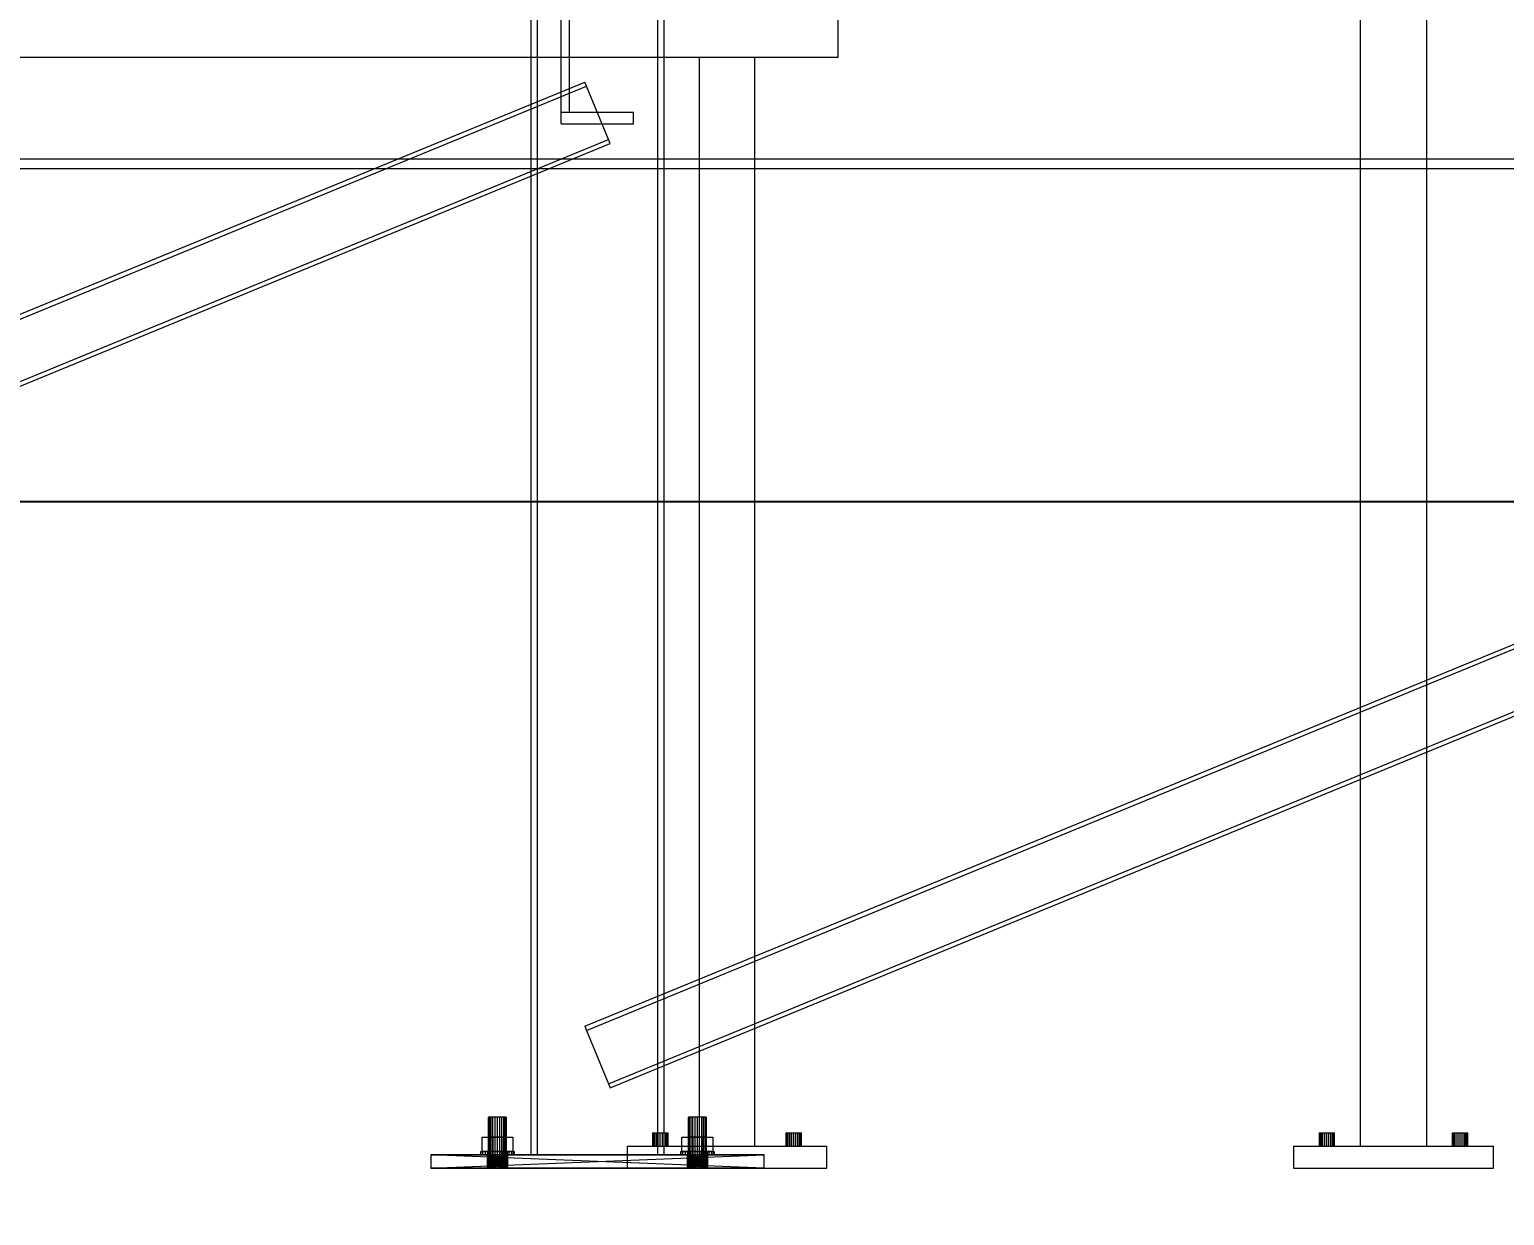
# Model space of a CAD drawing. Header units: millimetres. Extents: x -191664 to 191490, y -197311 to 10263.
# Drawn here: x 5097 to 6425, y -84243 to -83175 of the extents above; entities that cross this region are included whole.
import ezdxf

# ---------------------------------------------------------------- set-up
doc = ezdxf.new("R2010")
doc.units = ezdxf.units.MM
for name, color, linetype, lineweight in [('COTAS_O', 1, 'Continuous', 0), ('DET_mezcladora_lateral', 7, 'Continuous', 0), ('R15_COTAS_TRANSPORTE_P', 1, 'Continuous', 0)]:
    doc.layers.add(name, color=color, linetype=linetype, lineweight=lineweight)
doc.dimstyles.new('PLANTA_20', dxfattribs={"dimtxt": 50, "dimasz": 30, "dimexe": 30, "dimexo": 16, "dimgap": 20, "dimtad": 1, "dimtih": 1, "dimtoh": 1, "dimdec": 1, "dimzin": 0, "dimdsep": 46, "dimcen": 0.09, "dimadec": 0, "dimazin": 0, "dimtfac": 1, "dimtdec": 4, "dimtofl": 0, "dimtmove": 0, "dimatfit": 3, "dimfxl": 1, "dimtolj": 1, "dimtzin": 0, "dimarcsym": 0})

# ---------------------------------------------------------------- blocks, each defined once
blk = doc.blocks.new('*D59')
at = {"layer": 'COTAS_O', "color": 0, "lineweight": -2, "transparency": 16777216}
for p, q in [((1475, -83116), (1475, -83630)), ((7675, -83116), (7675, -83630)), ((1505, -83600), (7645, -83600))]:
    blk.add_line(p, q, dxfattribs=at)
at = {"layer": 'COTAS_O', "color": 0, "transparency": 16777216}
for points in [[(1505, -83595), (1505, -83605), (1475, -83600)], [(7645, -83595), (7645, -83605), (7675, -83600)]]:
    blk.add_solid(points, dxfattribs=at)
at = {"layer": 'Defpoints', "color": 0, "transparency": 16777216}
for p in [(1475, -83100), (7675, -83100), (7675, -83600)]:
    blk.add_point(p, dxfattribs=at)
blk = doc.blocks.new('*D133')
at = {"layer": 'Defpoints', "color": 0, "transparency": 16777216}
for p in [(439.7, -194148), (217.9, -194406.1), (-500, -194490), (-500, -194490), (500, -194490)]:
    blk.add_point(p, dxfattribs=at)
at = {"layer": 'R15_COTAS_TRANSPORTE_P', "color": 0, "lineweight": -2, "transparency": 16777216}
blk.add_arc((-500, -194490), 722.8, 2.3783, 17.6217, dxfattribs=at)
at = {"layer": 'R15_COTAS_TRANSPORTE_P', "color": 0, "transparency": 16777216}
for points in [[(184.1, -194272.8), (193.6, -194269.6), (179.2, -194242.8)], [(227.1, -194459.9), (217.2, -194460.1), (222.8, -194490)]]:
    blk.add_solid(points, dxfattribs=at)

msp = doc.modelspace()

# ---------------------------------------------------------------- linework, layer by layer
at = {"layer": 'DET_mezcladora_lateral', "color": 139, "true_color": 0x344b58}
for p, q in [((6295, -81590), (6295, -84180)), ((6355, -84180), (6355, -81590)), ((5825, -83200), (5825, -83150)), ((3525, -83200), (5825, -83200)), ((5700, -83200), (5750, -83200)), ((5700, -83200), (5700, -84180)), ((5750, -84180), (5750, -83200)), ((5635, -84180), (5815, -84180)), ((5635, -84180), (5635, -84200)), ((5700, -84180), (5750, -84180)), ((5815, -84200), (5815, -84180)), ((6235, -84180), (6415, -84180)), ((6235, -84180), (6235, -84200)), ((6295, -84180), (6355, -84180)), ((6415, -84200), (6415, -84180)), ((5635, -84200), (5815, -84200)), ((6235, -84200), (6415, -84200))]:
    msp.add_line(p, q, dxfattribs=at)
at = {"layer": 'DET_mezcladora_lateral', "color": 8, "true_color": 0x667b86}
for p, q in [((5548.33, -83100), (5548.33, -84188)), ((5554.33, -84188), (5554.33, -83100)), ((5662.33, -83100), (5662.33, -84188)), ((5668.33, -84188), (5668.33, -83100)), ((5575.83, -83249.5), (5575.83, -83110.5)), ((5583.33, -83249.5), (5583.33, -83110.5)), ((3530.26, -84072.26), (5596.92, -83222.26)), ((3531.78, -84075.95), (5598.44, -83225.95)), ((5598.44, -83225.95), (5596.92, -83222.26)), ((5596.92, -84072.26), (7663.59, -83222.26)), ((5618.22, -83274.05), (5598.44, -83225.95)), ((5598.44, -84075.95), (7665.11, -83225.95)), ((5575.83, -83249.5), (5640.83, -83249.5)), ((5575.83, -83260), (5575.83, -83249.5)), ((5575.83, -83249.5), (5583.33, -83249.5)), ((5640.83, -83260), (5640.83, -83249.5)), ((5575.83, -83260), (5640.83, -83260)), ((3551.56, -84124.05), (5618.22, -83274.05)), ((3553.08, -84127.74), (5619.74, -83277.74)), ((5619.74, -83277.74), (5618.22, -83274.05)), ((5618.22, -84124.05), (7684.89, -83274.05)), ((5619.74, -84127.74), (7686.41, -83277.74)), ((1400, -83291.5), (7720, -83291.5)), ((1475, -83291.5), (7675, -83291.5)), ((1400, -83300), (7720, -83300)), ((1475, -83300), (7675, -83300)), ((5596.92, -84072.26), (5598.44, -84075.95)), ((5598.44, -84075.95), (5618.22, -84124.05)), ((5618.22, -84124.05), (5619.74, -84127.74)), ((5548.33, -84188), (5668.33, -84188)), ((5548.33, -84188), (5554.33, -84188)), ((5662.33, -84188), (5668.33, -84188))]:
    msp.add_line(p, q, dxfattribs=at)
at = {"layer": 'DET_mezcladora_lateral', "color": 9, "true_color": 0xaeb9be}
for p, q in [((5510.61, -84154), (5510.33, -84154)), ((5510.33, -84200), (5510.33, -84154)), ((5511.41, -84154), (5510.61, -84154)), ((5510.61, -84200), (5510.61, -84154)), ((5512.68, -84154), (5511.41, -84154)), ((5511.41, -84200), (5511.41, -84154)), ((5514.33, -84154), (5512.68, -84154)), ((5512.68, -84200), (5512.68, -84154)), ((5516.26, -84154), (5514.33, -84154)), ((5514.33, -84200), (5514.33, -84154)), ((5518.33, -84154), (5516.26, -84154)), ((5516.26, -84200), (5516.26, -84154)), ((5520.4, -84154), (5518.33, -84154)), ((5518.33, -84200), (5518.33, -84154)), ((5522.33, -84154), (5520.4, -84154)), ((5520.4, -84200), (5520.4, -84154)), ((5523.99, -84154), (5522.33, -84154)), ((5522.33, -84200), (5522.33, -84154)), ((5525.26, -84154), (5523.99, -84154)), ((5523.99, -84200), (5523.99, -84154)), ((5526.06, -84154), (5525.26, -84154)), ((5525.26, -84200), (5525.26, -84154)), ((5526.33, -84154), (5526.06, -84154)), ((5526.06, -84200), (5526.06, -84154)), ((5526.33, -84154), (5526.33, -84200)), ((5690.61, -84154), (5690.33, -84154)), ((5690.33, -84200), (5690.33, -84154)), ((5691.41, -84154), (5690.61, -84154)), ((5690.61, -84200), (5690.61, -84154)), ((5692.68, -84154), (5691.41, -84154)), ((5691.41, -84200), (5691.41, -84154)), ((5694.33, -84154), (5692.68, -84154)), ((5692.68, -84200), (5692.68, -84154)), ((5696.26, -84154), (5694.33, -84154)), ((5694.33, -84200), (5694.33, -84154)), ((5698.33, -84154), (5696.26, -84154)), ((5696.26, -84200), (5696.26, -84154)), ((5700.4, -84154), (5698.33, -84154)), ((5698.33, -84200), (5698.33, -84154)), ((5702.33, -84154), (5700.4, -84154)), ((5700.4, -84200), (5700.4, -84154)), ((5703.99, -84154), (5702.33, -84154)), ((5702.33, -84200), (5702.33, -84154)), ((5705.26, -84154), (5703.99, -84154)), ((5703.99, -84200), (5703.99, -84154)), ((5706.06, -84154), (5705.26, -84154)), ((5705.26, -84200), (5705.26, -84154)), ((5706.33, -84154), (5706.06, -84154)), ((5706.06, -84200), (5706.06, -84154)), ((5706.33, -84154), (5706.33, -84200)), ((5510.61, -84200), (5510.33, -84200)), ((5511.41, -84200), (5510.61, -84200)), ((5512.68, -84200), (5511.41, -84200)), ((5514.33, -84200), (5512.68, -84200)), ((5516.26, -84200), (5514.33, -84200)), ((5518.33, -84200), (5516.26, -84200)), ((5520.4, -84200), (5518.33, -84200)), ((5522.33, -84200), (5520.4, -84200)), ((5523.99, -84200), (5522.33, -84200)), ((5525.26, -84200), (5523.99, -84200)), ((5526.06, -84200), (5525.26, -84200)), ((5526.06, -84200), (5526.33, -84200)), ((5690.61, -84200), (5690.33, -84200)), ((5691.41, -84200), (5690.61, -84200)), ((5692.68, -84200), (5691.41, -84200)), ((5694.33, -84200), (5692.68, -84200)), ((5696.26, -84200), (5694.33, -84200)), ((5698.33, -84200), (5696.26, -84200)), ((5700.4, -84200), (5698.33, -84200)), ((5702.33, -84200), (5700.4, -84200)), ((5703.99, -84200), (5702.33, -84200)), ((5705.26, -84200), (5703.99, -84200)), ((5706.06, -84200), (5705.26, -84200)), ((5706.06, -84200), (5706.33, -84200))]:
    msp.add_line(p, q, dxfattribs=at)
at = {"layer": 'DET_mezcladora_lateral', "color": 9, "true_color": 0xb9c5c9}
for p, q in [((5658, -84168), (5658.24, -84168)), ((5658, -84168), (5658, -84180)), ((5658.24, -84168), (5658.94, -84168)), ((5658.24, -84180), (5658.24, -84168)), ((5658.94, -84168), (5660.05, -84168)), ((5658.94, -84180), (5658.94, -84168)), ((5660.05, -84168), (5661.5, -84168)), ((5660.05, -84180), (5660.05, -84168)), ((5661.5, -84168), (5663.19, -84168)), ((5661.5, -84180), (5661.5, -84168)), ((5663.19, -84168), (5665, -84168)), ((5663.19, -84180), (5663.19, -84168)), ((5665, -84168), (5666.81, -84168)), ((5665, -84180), (5665, -84168)), ((5666.81, -84168), (5668.5, -84168)), ((5666.81, -84180), (5666.81, -84168)), ((5668.5, -84168), (5669.95, -84168)), ((5668.5, -84180), (5668.5, -84168)), ((5669.95, -84168), (5671.06, -84168)), ((5669.95, -84180), (5669.95, -84168)), ((5671.06, -84168), (5671.76, -84168)), ((5671.06, -84180), (5671.06, -84168)), ((5671.76, -84168), (5672, -84168)), ((5671.76, -84180), (5671.76, -84168)), ((5672, -84180), (5672, -84168)), ((5778, -84168), (5778.24, -84168)), ((5778, -84168), (5778, -84180)), ((5778.24, -84168), (5778.94, -84168)), ((5778.24, -84180), (5778.24, -84168)), ((5778.94, -84168), (5780.05, -84168)), ((5778.94, -84180), (5778.94, -84168)), ((5780.05, -84168), (5781.5, -84168)), ((5780.05, -84180), (5780.05, -84168)), ((5781.5, -84168), (5783.19, -84168)), ((5781.5, -84180), (5781.5, -84168)), ((5783.19, -84168), (5785, -84168)), ((5783.19, -84180), (5783.19, -84168)), ((5785, -84168), (5786.81, -84168)), ((5785, -84180), (5785, -84168)), ((5786.81, -84168), (5788.5, -84168)), ((5786.81, -84180), (5786.81, -84168)), ((5788.5, -84168), (5789.95, -84168)), ((5788.5, -84180), (5788.5, -84168)), ((5789.95, -84168), (5791.06, -84168)), ((5789.95, -84180), (5789.95, -84168)), ((5791.06, -84168), (5791.76, -84168)), ((5791.06, -84180), (5791.06, -84168)), ((5791.76, -84168), (5792, -84168)), ((5791.76, -84180), (5791.76, -84168)), ((5792, -84180), (5792, -84168)), ((6258, -84168), (6258.24, -84168)), ((6258, -84168), (6258, -84180)), ((6258.24, -84168), (6258.94, -84168)), ((6258.24, -84180), (6258.24, -84168)), ((6258.94, -84168), (6260.05, -84168)), ((6258.94, -84180), (6258.94, -84168)), ((6260.05, -84168), (6261.5, -84168)), ((6260.05, -84180), (6260.05, -84168)), ((6261.5, -84168), (6263.19, -84168)), ((6261.5, -84180), (6261.5, -84168)), ((6263.19, -84168), (6265, -84168)), ((6263.19, -84180), (6263.19, -84168)), ((6265, -84168), (6266.81, -84168)), ((6265, -84180), (6265, -84168)), ((6266.81, -84168), (6268.5, -84168)), ((6266.81, -84180), (6266.81, -84168)), ((6268.5, -84168), (6269.95, -84168)), ((6268.5, -84180), (6268.5, -84168)), ((6269.95, -84168), (6271.06, -84168)), ((6269.95, -84180), (6269.95, -84168)), ((6271.06, -84168), (6271.76, -84168)), ((6271.06, -84180), (6271.06, -84168)), ((6271.76, -84168), (6272, -84168)), ((6271.76, -84180), (6271.76, -84168)), ((6272, -84180), (6272, -84168)), ((6378, -84168), (6378.24, -84168)), ((6378, -84168), (6378, -84180)), ((6378.24, -84168), (6378.94, -84168)), ((6378.24, -84180), (6378.24, -84168)), ((6378.94, -84168), (6380.05, -84168)), ((6378.94, -84180), (6378.94, -84168)), ((6380.05, -84168), (6381.5, -84168)), ((6380.05, -84180), (6380.05, -84168)), ((6381.5, -84168), (6383.19, -84168)), ((6381.5, -84180), (6381.5, -84168)), ((6383.19, -84168), (6385, -84168)), ((6383.19, -84180), (6383.19, -84168)), ((6385, -84168), (6386.81, -84168)), ((6385, -84180), (6385, -84168)), ((6386.81, -84168), (6388.5, -84168)), ((6386.81, -84180), (6386.81, -84168)), ((6388.5, -84168), (6389.95, -84168)), ((6388.5, -84180), (6388.5, -84168)), ((6389.95, -84168), (6391.06, -84168)), ((6389.95, -84180), (6389.95, -84168)), ((6391.06, -84168), (6391.76, -84168)), ((6391.06, -84180), (6391.06, -84168)), ((6391.76, -84168), (6392, -84168)), ((6391.76, -84180), (6391.76, -84168)), ((6392, -84180), (6392, -84168)), ((5658.24, -84180), (5658, -84180)), ((5658.24, -84180), (5658.94, -84180)), ((5658.94, -84180), (5660.05, -84180)), ((5660.05, -84180), (5661.5, -84180)), ((5661.5, -84180), (5663.19, -84180)), ((5663.19, -84180), (5665, -84180)), ((5665, -84180), (5666.81, -84180)), ((5666.81, -84180), (5668.5, -84180)), ((5668.5, -84180), (5669.95, -84180)), ((5669.95, -84180), (5671.06, -84180)), ((5671.06, -84180), (5671.76, -84180)), ((5671.76, -84180), (5672, -84180)), ((5778.24, -84180), (5778, -84180)), ((5778.24, -84180), (5778.94, -84180)), ((5778.94, -84180), (5780.05, -84180)), ((5780.05, -84180), (5781.5, -84180)), ((5781.5, -84180), (5783.19, -84180)), ((5783.19, -84180), (5785, -84180)), ((5785, -84180), (5786.81, -84180)), ((5786.81, -84180), (5788.5, -84180)), ((5788.5, -84180), (5789.95, -84180)), ((5789.95, -84180), (5791.06, -84180)), ((5791.06, -84180), (5791.76, -84180)), ((5791.76, -84180), (5792, -84180)), ((6258.24, -84180), (6258, -84180)), ((6258.24, -84180), (6258.94, -84180)), ((6258.94, -84180), (6260.05, -84180)), ((6260.05, -84180), (6261.5, -84180)), ((6261.5, -84180), (6263.19, -84180)), ((6263.19, -84180), (6265, -84180)), ((6265, -84180), (6266.81, -84180)), ((6266.81, -84180), (6268.5, -84180)), ((6268.5, -84180), (6269.95, -84180)), ((6269.95, -84180), (6271.06, -84180)), ((6271.06, -84180), (6271.76, -84180)), ((6271.76, -84180), (6272, -84180)), ((6378.24, -84180), (6378, -84180)), ((6378.24, -84180), (6378.94, -84180)), ((6378.94, -84180), (6380.05, -84180)), ((6380.05, -84180), (6381.5, -84180)), ((6381.5, -84180), (6383.19, -84180)), ((6383.19, -84180), (6385, -84180)), ((6385, -84180), (6386.81, -84180)), ((6386.81, -84180), (6388.5, -84180)), ((6388.5, -84180), (6389.95, -84180)), ((6389.95, -84180), (6391.06, -84180)), ((6391.06, -84180), (6391.76, -84180)), ((6391.76, -84180), (6392, -84180))]:
    msp.add_line(p, q, dxfattribs=at)
at = {"layer": 'DET_mezcladora_lateral', "color": 252, "true_color": 0x8ba19a}
for p, q in [((5504.48, -84185), (5504.48, -84172)), ((5504.48, -84172), (5511.41, -84172)), ((5504.48, -84172), (5510.33, -84172)), ((5514.33, -84172), (5510.33, -84172)), ((5510.33, -84172), (5510.33, -84185)), ((5511.41, -84185), (5511.41, -84172)), ((5511.41, -84172), (5525.26, -84172)), ((5511.41, -84172), (5514.33, -84172)), ((5522.33, -84172), (5514.33, -84172)), ((5514.33, -84172), (5514.33, -84185)), ((5526.33, -84172), (5522.33, -84172)), ((5522.33, -84172), (5522.33, -84185)), ((5525.26, -84172), (5522.33, -84172)), ((5525.26, -84185), (5525.26, -84172)), ((5525.26, -84172), (5532.18, -84172)), ((5526.33, -84185), (5526.33, -84172)), ((5526.33, -84172), (5532.18, -84172)), ((5532.18, -84172), (5532.18, -84185)), ((5684.48, -84185), (5684.48, -84172)), ((5684.48, -84172), (5691.41, -84172)), ((5684.48, -84172), (5690.33, -84172)), ((5694.33, -84172), (5690.33, -84172)), ((5690.33, -84172), (5690.33, -84185)), ((5691.41, -84185), (5691.41, -84172)), ((5691.41, -84172), (5705.26, -84172)), ((5691.41, -84172), (5694.33, -84172)), ((5702.33, -84172), (5694.33, -84172)), ((5694.33, -84172), (5694.33, -84185)), ((5706.33, -84172), (5702.33, -84172)), ((5702.33, -84172), (5702.33, -84185)), ((5705.26, -84172), (5702.33, -84172)), ((5705.26, -84185), (5705.26, -84172)), ((5705.26, -84172), (5712.18, -84172)), ((5706.33, -84185), (5706.33, -84172)), ((5706.33, -84172), (5712.18, -84172)), ((5712.18, -84172), (5712.18, -84185)), ((5503.33, -84188), (5503.33, -84185)), ((5503.33, -84185), (5503.84, -84185)), ((5503.33, -84185), (5509.33, -84185)), ((5503.84, -84188), (5503.33, -84188)), ((5509.33, -84188), (5503.33, -84188)), ((5503.84, -84188), (5503.84, -84185)), ((5503.84, -84185), (5505.34, -84185)), ((5503.84, -84185), (5509.64, -84185)), ((5505.34, -84188), (5503.84, -84188)), ((5509.64, -84188), (5503.84, -84188)), ((5511.41, -84185), (5504.48, -84185)), ((5510.33, -84185), (5504.48, -84185)), ((5505.34, -84188), (5505.34, -84185)), ((5505.34, -84185), (5507.73, -84185)), ((5505.34, -84185), (5510.54, -84185)), ((5507.73, -84188), (5505.34, -84188)), ((5510.54, -84188), (5505.34, -84188)), ((5507.73, -84188), (5507.73, -84185)), ((5507.73, -84185), (5510.83, -84185)), ((5507.73, -84185), (5511.97, -84185)), ((5510.83, -84188), (5507.73, -84188)), ((5511.97, -84188), (5507.73, -84188)), ((5509.64, -84185), (5509.33, -84185)), ((5509.33, -84185), (5509.33, -84188)), ((5509.33, -84188), (5509.64, -84188)), ((5510.54, -84185), (5509.64, -84185)), ((5509.64, -84185), (5509.64, -84188)), ((5509.64, -84188), (5510.54, -84188)), ((5510.33, -84185), (5514.33, -84185)), ((5511.97, -84185), (5510.54, -84185)), ((5510.54, -84185), (5510.54, -84188)), ((5510.54, -84188), (5511.97, -84188)), ((5510.83, -84188), (5510.83, -84185)), ((5510.83, -84185), (5514.45, -84185)), ((5510.83, -84185), (5513.83, -84185)), ((5514.45, -84188), (5510.83, -84188)), ((5513.83, -84188), (5510.83, -84188)), ((5525.26, -84185), (5511.41, -84185)), ((5514.33, -84185), (5511.41, -84185)), ((5513.83, -84185), (5511.97, -84185)), ((5511.97, -84185), (5511.97, -84188)), ((5511.97, -84188), (5513.83, -84188)), ((5516, -84185), (5513.83, -84185)), ((5513.83, -84185), (5513.83, -84188)), ((5513.83, -84188), (5516, -84188)), ((5514.33, -84185), (5522.33, -84185)), ((5514.45, -84188), (5514.45, -84185)), ((5514.45, -84185), (5518.33, -84185)), ((5514.45, -84185), (5516, -84185)), ((5518.33, -84188), (5514.45, -84188)), ((5516, -84188), (5514.45, -84188)), ((5518.33, -84185), (5516, -84185)), ((5516, -84185), (5516, -84188)), ((5516, -84188), (5518.33, -84188)), ((5518.33, -84188), (5518.33, -84185)), ((5518.33, -84185), (5522.22, -84185)), ((5520.66, -84185), (5518.33, -84185)), ((5522.22, -84188), (5518.33, -84188)), ((5518.33, -84188), (5520.66, -84188)), ((5522.83, -84185), (5520.66, -84185)), ((5520.66, -84185), (5520.66, -84188)), ((5522.22, -84185), (5520.66, -84185)), ((5520.66, -84188), (5522.83, -84188)), ((5520.66, -84188), (5522.22, -84188)), ((5522.22, -84188), (5522.22, -84185)), ((5522.22, -84185), (5525.83, -84185)), ((5525.83, -84188), (5522.22, -84188)), ((5522.33, -84185), (5526.33, -84185)), ((5522.33, -84185), (5525.26, -84185)), ((5524.7, -84185), (5522.83, -84185)), ((5522.83, -84185), (5522.83, -84188)), ((5525.83, -84185), (5522.83, -84185)), ((5522.83, -84188), (5524.7, -84188)), ((5522.83, -84188), (5525.83, -84188)), ((5526.13, -84185), (5524.7, -84185)), ((5524.7, -84185), (5524.7, -84188)), ((5528.94, -84185), (5524.7, -84185)), ((5524.7, -84188), (5526.13, -84188)), ((5524.7, -84188), (5528.94, -84188)), ((5532.18, -84185), (5525.26, -84185)), ((5525.83, -84188), (5525.83, -84185)), ((5525.83, -84185), (5528.94, -84185)), ((5528.94, -84188), (5525.83, -84188)), ((5527.03, -84185), (5526.13, -84185)), ((5526.13, -84185), (5526.13, -84188)), ((5531.32, -84185), (5526.13, -84185)), ((5526.13, -84188), (5527.03, -84188)), ((5526.13, -84188), (5531.32, -84188)), ((5532.18, -84185), (5526.33, -84185)), ((5527.33, -84185), (5527.03, -84185)), ((5527.03, -84185), (5527.03, -84188)), ((5532.82, -84185), (5527.03, -84185)), ((5527.03, -84188), (5527.33, -84188)), ((5527.03, -84188), (5532.82, -84188)), ((5527.33, -84188), (5527.33, -84185)), ((5527.33, -84185), (5533.33, -84185)), ((5533.33, -84188), (5527.33, -84188)), ((5528.94, -84188), (5528.94, -84185)), ((5528.94, -84185), (5531.32, -84185)), ((5531.32, -84188), (5528.94, -84188)), ((5531.32, -84188), (5531.32, -84185)), ((5531.32, -84185), (5532.82, -84185)), ((5532.82, -84188), (5531.32, -84188)), ((5532.82, -84188), (5532.82, -84185)), ((5532.82, -84185), (5533.33, -84185)), ((5533.33, -84188), (5532.82, -84188)), ((5533.33, -84185), (5533.33, -84188)), ((5683.33, -84188), (5683.33, -84185)), ((5683.33, -84185), (5683.84, -84185)), ((5683.33, -84185), (5689.33, -84185)), ((5683.84, -84188), (5683.33, -84188)), ((5689.33, -84188), (5683.33, -84188)), ((5683.84, -84188), (5683.84, -84185)), ((5683.84, -84185), (5685.34, -84185)), ((5683.84, -84185), (5689.64, -84185)), ((5685.34, -84188), (5683.84, -84188)), ((5689.64, -84188), (5683.84, -84188)), ((5691.41, -84185), (5684.48, -84185)), ((5690.33, -84185), (5684.48, -84185)), ((5685.34, -84188), (5685.34, -84185)), ((5685.34, -84185), (5687.73, -84185)), ((5685.34, -84185), (5690.54, -84185)), ((5687.73, -84188), (5685.34, -84188)), ((5690.54, -84188), (5685.34, -84188)), ((5687.73, -84188), (5687.73, -84185)), ((5687.73, -84185), (5690.83, -84185)), ((5687.73, -84185), (5691.97, -84185)), ((5690.83, -84188), (5687.73, -84188)), ((5691.97, -84188), (5687.73, -84188)), ((5689.64, -84185), (5689.33, -84185)), ((5689.33, -84185), (5689.33, -84188)), ((5689.33, -84188), (5689.64, -84188)), ((5690.54, -84185), (5689.64, -84185)), ((5689.64, -84185), (5689.64, -84188)), ((5689.64, -84188), (5690.54, -84188)), ((5690.33, -84185), (5694.33, -84185)), ((5691.97, -84185), (5690.54, -84185)), ((5690.54, -84185), (5690.54, -84188)), ((5690.54, -84188), (5691.97, -84188)), ((5690.83, -84188), (5690.83, -84185)), ((5690.83, -84185), (5694.45, -84185)), ((5690.83, -84185), (5693.83, -84185)), ((5694.45, -84188), (5690.83, -84188)), ((5693.83, -84188), (5690.83, -84188)), ((5705.26, -84185), (5691.41, -84185)), ((5694.33, -84185), (5691.41, -84185)), ((5693.83, -84185), (5691.97, -84185)), ((5691.97, -84185), (5691.97, -84188)), ((5691.97, -84188), (5693.83, -84188)), ((5696, -84185), (5693.83, -84185)), ((5693.83, -84185), (5693.83, -84188)), ((5693.83, -84188), (5696, -84188)), ((5694.33, -84185), (5702.33, -84185)), ((5694.45, -84188), (5694.45, -84185)), ((5694.45, -84185), (5698.33, -84185)), ((5694.45, -84185), (5696, -84185)), ((5698.33, -84188), (5694.45, -84188)), ((5696, -84188), (5694.45, -84188)), ((5698.33, -84185), (5696, -84185)), ((5696, -84185), (5696, -84188)), ((5696, -84188), (5698.33, -84188)), ((5698.33, -84188), (5698.33, -84185)), ((5698.33, -84185), (5702.22, -84185)), ((5700.66, -84185), (5698.33, -84185)), ((5702.22, -84188), (5698.33, -84188)), ((5698.33, -84188), (5700.66, -84188)), ((5702.83, -84185), (5700.66, -84185)), ((5700.66, -84185), (5700.66, -84188)), ((5702.22, -84185), (5700.66, -84185)), ((5700.66, -84188), (5702.83, -84188)), ((5700.66, -84188), (5702.22, -84188)), ((5702.22, -84188), (5702.22, -84185)), ((5702.22, -84185), (5705.83, -84185)), ((5705.83, -84188), (5702.22, -84188)), ((5702.33, -84185), (5706.33, -84185)), ((5702.33, -84185), (5705.26, -84185)), ((5704.7, -84185), (5702.83, -84185)), ((5702.83, -84185), (5702.83, -84188)), ((5705.83, -84185), (5702.83, -84185)), ((5702.83, -84188), (5704.7, -84188)), ((5702.83, -84188), (5705.83, -84188)), ((5706.13, -84185), (5704.7, -84185)), ((5704.7, -84185), (5704.7, -84188)), ((5708.94, -84185), (5704.7, -84185)), ((5704.7, -84188), (5706.13, -84188)), ((5704.7, -84188), (5708.94, -84188)), ((5712.18, -84185), (5705.26, -84185)), ((5705.83, -84188), (5705.83, -84185)), ((5705.83, -84185), (5708.94, -84185)), ((5708.94, -84188), (5705.83, -84188)), ((5707.03, -84185), (5706.13, -84185)), ((5706.13, -84185), (5706.13, -84188)), ((5711.32, -84185), (5706.13, -84185)), ((5706.13, -84188), (5707.03, -84188)), ((5706.13, -84188), (5711.32, -84188)), ((5712.18, -84185), (5706.33, -84185)), ((5707.33, -84185), (5707.03, -84185)), ((5707.03, -84185), (5707.03, -84188)), ((5712.82, -84185), (5707.03, -84185)), ((5707.03, -84188), (5707.33, -84188)), ((5707.03, -84188), (5712.82, -84188)), ((5707.33, -84188), (5707.33, -84185)), ((5707.33, -84185), (5713.33, -84185)), ((5713.33, -84188), (5707.33, -84188)), ((5708.94, -84188), (5708.94, -84185)), ((5708.94, -84185), (5711.32, -84185)), ((5711.32, -84188), (5708.94, -84188)), ((5711.32, -84188), (5711.32, -84185)), ((5711.32, -84185), (5712.82, -84185)), ((5712.82, -84188), (5711.32, -84188)), ((5712.82, -84188), (5712.82, -84185)), ((5712.82, -84185), (5713.33, -84185)), ((5713.33, -84188), (5712.82, -84188)), ((5713.33, -84185), (5713.33, -84188))]:
    msp.add_line(p, q, dxfattribs=at)
at = {"layer": 'DET_mezcladora_lateral', "color": 252, "true_color": 0x82929a}
for p, q in [((5509.33, -84188), (5458.33, -84188)), ((5458.33, -84188), (5509.51, -84188)), ((5458.33, -84188), (5510.02, -84188)), ((5458.33, -84188), (5510.85, -84188)), ((5458.33, -84188), (5511.97, -84188)), ((5458.33, -84188), (5513.33, -84188)), ((5458.33, -84188), (5514.89, -84188)), ((5458.33, -84188), (5516.58, -84188)), ((5458.33, -84188), (5518.33, -84188)), ((5458.33, -84188), (5520.09, -84188)), ((5758.33, -84188), (5458.33, -84188)), ((5458.33, -84188), (5521.78, -84188)), ((5458.33, -84188), (5523.33, -84188)), ((5458.33, -84188), (5524.7, -84188)), ((5758.33, -84200), (5458.33, -84188)), ((5458.33, -84188), (5458.33, -84200)), ((5458.33, -84200), (5758.33, -84188)), ((5509.51, -84188), (5509.33, -84188)), ((5509.33, -84200), (5509.51, -84188)), ((5509.33, -84200), (5509.33, -84188)), ((5509.51, -84200), (5509.33, -84188)), ((5510.02, -84188), (5509.51, -84188)), ((5509.51, -84200), (5510.02, -84188)), ((5509.51, -84200), (5509.51, -84188)), ((5510.02, -84200), (5509.51, -84188)), ((5510.85, -84188), (5510.02, -84188)), ((5510.02, -84200), (5510.85, -84188)), ((5510.02, -84200), (5510.02, -84188)), ((5510.85, -84200), (5510.02, -84188)), ((5511.97, -84188), (5510.85, -84188)), ((5510.85, -84188), (5524.7, -84188)), ((5510.85, -84200), (5511.97, -84188)), ((5510.85, -84200), (5510.85, -84188)), ((5511.97, -84200), (5510.85, -84188)), ((5513.33, -84188), (5511.97, -84188)), ((5511.97, -84188), (5524.7, -84188)), ((5511.97, -84188), (5698.33, -84188)), ((5511.97, -84188), (5700.09, -84188)), ((5511.97, -84188), (5701.78, -84188)), ((5511.97, -84188), (5703.33, -84188)), ((5511.97, -84188), (5704.7, -84188)), ((5511.97, -84200), (5513.33, -84188)), ((5511.97, -84200), (5511.97, -84188)), ((5513.33, -84200), (5511.97, -84188)), ((5514.89, -84188), (5513.33, -84188)), ((5513.33, -84188), (5704.7, -84188)), ((5513.33, -84200), (5514.89, -84188)), ((5513.33, -84200), (5513.33, -84188)), ((5514.89, -84200), (5513.33, -84188)), ((5516.58, -84188), (5514.89, -84188)), ((5514.89, -84188), (5704.7, -84188)), ((5514.89, -84200), (5516.58, -84188)), ((5514.89, -84200), (5514.89, -84188)), ((5516.58, -84200), (5514.89, -84188)), ((5518.33, -84188), (5516.58, -84188)), ((5516.58, -84188), (5758.33, -84188)), ((5516.58, -84188), (5704.7, -84188)), ((5516.58, -84200), (5518.33, -84188)), ((5516.58, -84200), (5516.58, -84188)), ((5518.33, -84200), (5516.58, -84188)), ((5518.33, -84188), (5520.09, -84188)), ((5689.33, -84188), (5518.33, -84188)), ((5689.51, -84188), (5518.33, -84188)), ((5690.02, -84188), (5518.33, -84188)), ((5518.33, -84188), (5758.33, -84188)), ((5690.85, -84188), (5518.33, -84188)), ((5691.97, -84188), (5518.33, -84188)), ((5693.33, -84188), (5518.33, -84188)), ((5694.89, -84188), (5518.33, -84188)), ((5696.58, -84188), (5518.33, -84188)), ((5698.33, -84188), (5518.33, -84188)), ((5518.33, -84188), (5704.7, -84188)), ((5518.33, -84200), (5520.09, -84188)), ((5518.33, -84200), (5518.33, -84188)), ((5520.09, -84200), (5518.33, -84188)), ((5520.09, -84188), (5521.78, -84188)), ((5689.33, -84188), (5520.09, -84188)), ((5689.51, -84188), (5520.09, -84188)), ((5520.09, -84200), (5521.78, -84188)), ((5520.09, -84200), (5520.09, -84188)), ((5521.78, -84200), (5520.09, -84188)), ((5521.78, -84188), (5523.33, -84188)), ((5689.33, -84188), (5521.78, -84188)), ((5689.51, -84188), (5521.78, -84188)), ((5521.78, -84200), (5523.33, -84188)), ((5521.78, -84200), (5521.78, -84188)), ((5523.33, -84200), (5521.78, -84188)), ((5523.33, -84188), (5524.7, -84188)), ((5689.33, -84188), (5523.33, -84188)), ((5689.51, -84188), (5523.33, -84188)), ((5758.33, -84188), (5523.33, -84188)), ((5523.33, -84188), (5698.33, -84188)), ((5523.33, -84200), (5524.7, -84188)), ((5523.33, -84200), (5523.33, -84188)), ((5524.7, -84200), (5523.33, -84188)), ((5524.7, -84188), (5525.82, -84188)), ((5689.33, -84188), (5524.7, -84188)), ((5689.51, -84188), (5524.7, -84188)), ((5524.7, -84188), (5698.33, -84188)), ((5524.7, -84200), (5525.82, -84188)), ((5524.7, -84200), (5524.7, -84188)), ((5525.82, -84200), (5524.7, -84188)), ((5525.82, -84188), (5526.65, -84188)), ((5689.33, -84188), (5525.82, -84188)), ((5689.51, -84188), (5525.82, -84188)), ((5525.82, -84188), (5698.33, -84188)), ((5525.82, -84200), (5526.65, -84188)), ((5525.82, -84200), (5525.82, -84188)), ((5526.65, -84200), (5525.82, -84188)), ((5526.65, -84188), (5527.16, -84188)), ((5689.33, -84188), (5526.65, -84188)), ((5689.51, -84188), (5526.65, -84188)), ((5526.65, -84188), (5698.33, -84188)), ((5526.65, -84200), (5527.16, -84188)), ((5526.65, -84200), (5526.65, -84188)), ((5527.16, -84200), (5526.65, -84188)), ((5527.16, -84188), (5527.33, -84188)), ((5689.33, -84188), (5527.16, -84188)), ((5689.51, -84188), (5527.16, -84188)), ((5527.16, -84188), (5698.33, -84188)), ((5527.16, -84200), (5527.33, -84188)), ((5527.16, -84200), (5527.16, -84188)), ((5527.33, -84200), (5527.16, -84188)), ((5527.33, -84188), (5689.33, -84188)), ((5689.51, -84188), (5527.33, -84188)), ((5527.33, -84188), (5690.02, -84188)), ((5527.33, -84188), (5690.85, -84188)), ((5527.33, -84188), (5691.97, -84188)), ((5527.33, -84188), (5693.33, -84188)), ((5527.33, -84188), (5694.89, -84188)), ((5527.33, -84188), (5696.58, -84188)), ((5527.33, -84188), (5698.33, -84188)), ((5527.33, -84188), (5527.33, -84200)), ((5689.33, -84188), (5689.51, -84188)), ((5689.33, -84200), (5689.51, -84188)), ((5689.33, -84200), (5689.33, -84188)), ((5689.51, -84200), (5689.33, -84188)), ((5690.02, -84188), (5689.51, -84188)), ((5689.51, -84200), (5690.02, -84188)), ((5689.51, -84200), (5689.51, -84188)), ((5690.02, -84200), (5689.51, -84188)), ((5690.85, -84188), (5690.02, -84188)), ((5690.02, -84200), (5690.85, -84188)), ((5690.02, -84200), (5690.02, -84188)), ((5690.85, -84200), (5690.02, -84188)), ((5691.97, -84188), (5690.85, -84188)), ((5690.85, -84200), (5691.97, -84188)), ((5690.85, -84200), (5690.85, -84188)), ((5691.97, -84200), (5690.85, -84188)), ((5693.33, -84188), (5691.97, -84188)), ((5691.97, -84200), (5693.33, -84188)), ((5691.97, -84200), (5691.97, -84188)), ((5693.33, -84200), (5691.97, -84188)), ((5694.89, -84188), (5693.33, -84188)), ((5693.33, -84188), (5758.33, -84188)), ((5693.33, -84200), (5694.89, -84188)), ((5693.33, -84200), (5693.33, -84188)), ((5694.89, -84200), (5693.33, -84188)), ((5696.58, -84188), (5694.89, -84188)), ((5694.89, -84188), (5758.33, -84188)), ((5694.89, -84200), (5696.58, -84188)), ((5694.89, -84200), (5694.89, -84188)), ((5696.58, -84200), (5694.89, -84188)), ((5698.33, -84188), (5696.58, -84188)), ((5696.58, -84188), (5758.33, -84188)), ((5696.58, -84200), (5698.33, -84188)), ((5696.58, -84200), (5696.58, -84188)), ((5698.33, -84200), (5696.58, -84188)), ((5758.33, -84188), (5698.33, -84188)), ((5700.09, -84188), (5698.33, -84188)), ((5698.33, -84188), (5704.7, -84188)), ((5698.33, -84188), (5705.82, -84188)), ((5698.33, -84188), (5706.65, -84188)), ((5698.33, -84188), (5707.16, -84188)), ((5698.33, -84188), (5707.33, -84188)), ((5698.33, -84200), (5700.09, -84188)), ((5698.33, -84200), (5698.33, -84188)), ((5700.09, -84200), (5698.33, -84188)), ((5758.33, -84188), (5700.09, -84188)), ((5701.78, -84188), (5700.09, -84188)), ((5700.09, -84188), (5707.33, -84188)), ((5700.09, -84200), (5701.78, -84188)), ((5700.09, -84200), (5700.09, -84188)), ((5701.78, -84200), (5700.09, -84188)), ((5758.33, -84188), (5701.78, -84188)), ((5703.33, -84188), (5701.78, -84188)), ((5707.33, -84188), (5701.78, -84188)), ((5701.78, -84200), (5703.33, -84188)), ((5701.78, -84200), (5701.78, -84188)), ((5703.33, -84200), (5701.78, -84188)), ((5758.33, -84188), (5703.33, -84188)), ((5704.7, -84188), (5703.33, -84188)), ((5707.33, -84188), (5703.33, -84188)), ((5703.33, -84200), (5704.7, -84188)), ((5703.33, -84200), (5703.33, -84188)), ((5704.7, -84200), (5703.33, -84188)), ((5758.33, -84188), (5704.7, -84188)), ((5705.82, -84188), (5704.7, -84188)), ((5707.33, -84188), (5704.7, -84188)), ((5704.7, -84200), (5705.82, -84188)), ((5704.7, -84200), (5704.7, -84188)), ((5705.82, -84200), (5704.7, -84188)), ((5758.33, -84188), (5705.82, -84188)), ((5706.65, -84188), (5705.82, -84188)), ((5707.33, -84188), (5705.82, -84188)), ((5705.82, -84200), (5706.65, -84188)), ((5705.82, -84200), (5705.82, -84188)), ((5706.65, -84200), (5705.82, -84188)), ((5758.33, -84188), (5706.65, -84188)), ((5707.16, -84188), (5706.65, -84188)), ((5706.65, -84200), (5707.16, -84188)), ((5706.65, -84200), (5706.65, -84188)), ((5707.16, -84200), (5706.65, -84188)), ((5758.33, -84188), (5707.16, -84188)), ((5707.33, -84188), (5707.16, -84188)), ((5707.16, -84200), (5707.33, -84188)), ((5707.16, -84200), (5707.16, -84188)), ((5707.33, -84200), (5707.16, -84188)), ((5758.33, -84188), (5707.33, -84188)), ((5707.33, -84188), (5707.33, -84200)), ((5758.33, -84200), (5758.33, -84188)), ((5458.33, -84200), (5509.33, -84200)), ((5509.51, -84200), (5458.33, -84200)), ((5510.02, -84200), (5458.33, -84200)), ((5510.85, -84200), (5458.33, -84200)), ((5511.97, -84200), (5458.33, -84200)), ((5513.33, -84200), (5458.33, -84200)), ((5514.89, -84200), (5458.33, -84200)), ((5516.58, -84200), (5458.33, -84200)), ((5518.33, -84200), (5458.33, -84200)), ((5520.09, -84200), (5458.33, -84200)), ((5458.33, -84200), (5758.33, -84200)), ((5521.78, -84200), (5458.33, -84200)), ((5523.33, -84200), (5458.33, -84200)), ((5524.7, -84200), (5458.33, -84200)), ((5509.33, -84200), (5509.51, -84200)), ((5509.51, -84200), (5510.02, -84200)), ((5510.02, -84200), (5510.85, -84200)), ((5510.85, -84200), (5511.97, -84200)), ((5524.7, -84200), (5510.85, -84200)), ((5511.97, -84200), (5513.33, -84200)), ((5524.7, -84200), (5511.97, -84200)), ((5698.33, -84200), (5511.97, -84200)), ((5700.09, -84200), (5511.97, -84200)), ((5701.78, -84200), (5511.97, -84200)), ((5703.33, -84200), (5511.97, -84200)), ((5704.7, -84200), (5511.97, -84200)), ((5513.33, -84200), (5514.89, -84200)), ((5704.7, -84200), (5513.33, -84200)), ((5514.89, -84200), (5516.58, -84200)), ((5704.7, -84200), (5514.89, -84200)), ((5516.58, -84200), (5518.33, -84200)), ((5758.33, -84200), (5516.58, -84200)), ((5704.7, -84200), (5516.58, -84200)), ((5520.09, -84200), (5518.33, -84200)), ((5518.33, -84200), (5689.33, -84200)), ((5518.33, -84200), (5689.51, -84200)), ((5518.33, -84200), (5690.02, -84200)), ((5758.33, -84200), (5518.33, -84200)), ((5518.33, -84200), (5690.85, -84200)), ((5518.33, -84200), (5691.97, -84200)), ((5518.33, -84200), (5693.33, -84200)), ((5518.33, -84200), (5694.89, -84200)), ((5518.33, -84200), (5696.58, -84200)), ((5518.33, -84200), (5698.33, -84200)), ((5704.7, -84200), (5518.33, -84200)), ((5521.78, -84200), (5520.09, -84200)), ((5520.09, -84200), (5689.33, -84200)), ((5520.09, -84200), (5689.51, -84200)), ((5523.33, -84200), (5521.78, -84200)), ((5521.78, -84200), (5689.33, -84200)), ((5521.78, -84200), (5689.51, -84200)), ((5524.7, -84200), (5523.33, -84200)), ((5523.33, -84200), (5689.33, -84200)), ((5523.33, -84200), (5689.51, -84200)), ((5523.33, -84200), (5758.33, -84200)), ((5698.33, -84200), (5523.33, -84200)), ((5525.82, -84200), (5524.7, -84200)), ((5524.7, -84200), (5689.33, -84200)), ((5524.7, -84200), (5689.51, -84200)), ((5698.33, -84200), (5524.7, -84200)), ((5526.65, -84200), (5525.82, -84200)), ((5525.82, -84200), (5689.33, -84200)), ((5525.82, -84200), (5689.51, -84200)), ((5698.33, -84200), (5525.82, -84200)), ((5527.16, -84200), (5526.65, -84200)), ((5526.65, -84200), (5689.33, -84200)), ((5526.65, -84200), (5689.51, -84200)), ((5698.33, -84200), (5526.65, -84200)), ((5527.33, -84200), (5527.16, -84200)), ((5527.16, -84200), (5689.33, -84200)), ((5527.16, -84200), (5689.51, -84200)), ((5698.33, -84200), (5527.16, -84200)), ((5689.33, -84200), (5527.33, -84200)), ((5527.33, -84200), (5689.51, -84200)), ((5690.02, -84200), (5527.33, -84200)), ((5690.85, -84200), (5527.33, -84200)), ((5691.97, -84200), (5527.33, -84200)), ((5693.33, -84200), (5527.33, -84200)), ((5694.89, -84200), (5527.33, -84200)), ((5696.58, -84200), (5527.33, -84200)), ((5698.33, -84200), (5527.33, -84200)), ((5689.51, -84200), (5689.33, -84200)), ((5689.51, -84200), (5690.02, -84200)), ((5690.02, -84200), (5690.85, -84200)), ((5690.85, -84200), (5691.97, -84200)), ((5691.97, -84200), (5693.33, -84200)), ((5693.33, -84200), (5694.89, -84200)), ((5758.33, -84200), (5693.33, -84200)), ((5694.89, -84200), (5696.58, -84200)), ((5758.33, -84200), (5694.89, -84200)), ((5696.58, -84200), (5698.33, -84200)), ((5758.33, -84200), (5696.58, -84200)), ((5698.33, -84200), (5758.33, -84200)), ((5698.33, -84200), (5700.09, -84200)), ((5704.7, -84200), (5698.33, -84200)), ((5705.82, -84200), (5698.33, -84200)), ((5706.65, -84200), (5698.33, -84200)), ((5707.16, -84200), (5698.33, -84200)), ((5707.33, -84200), (5698.33, -84200)), ((5700.09, -84200), (5758.33, -84200)), ((5700.09, -84200), (5701.78, -84200)), ((5707.33, -84200), (5700.09, -84200)), ((5701.78, -84200), (5758.33, -84200)), ((5701.78, -84200), (5703.33, -84200)), ((5701.78, -84200), (5707.33, -84200)), ((5703.33, -84200), (5758.33, -84200)), ((5703.33, -84200), (5704.7, -84200)), ((5703.33, -84200), (5707.33, -84200)), ((5704.7, -84200), (5758.33, -84200)), ((5704.7, -84200), (5705.82, -84200)), ((5704.7, -84200), (5707.33, -84200)), ((5705.82, -84200), (5758.33, -84200)), ((5705.82, -84200), (5706.65, -84200)), ((5705.82, -84200), (5707.33, -84200)), ((5706.65, -84200), (5758.33, -84200)), ((5706.65, -84200), (5707.16, -84200)), ((5707.16, -84200), (5758.33, -84200)), ((5707.16, -84200), (5707.33, -84200)), ((5707.33, -84200), (5758.33, -84200))]:
    msp.add_line(p, q, dxfattribs=at)

# ---------------------------------------------------------------- dimensions: what is measured, and where the dimension line sits
at = {"layer": 'COTAS_O'}
dim = msp.add_aligned_dim(p1=(1475, -83100), p2=(7675, -83100), distance=-500, text='<> O', dimstyle='PLANTA_20', dxfattribs=at)
dim.commit()
dim.dimension.update_dxf_attribs({"geometry": '*D59', "text_midpoint": (4575, -83600)})
at = {"layer": 'R15_COTAS_TRANSPORTE_P'}
dim = msp.add_angular_dim_2l(base=(217.89, -194406.09), line1=((-500, -194490), (500, -194490)), line2=((-500, -194490), (439.69, -194147.98)), dimstyle='PLANTA_20', dxfattribs=at)
dim.commit()
dim.dimension.update_dxf_attribs({"geometry": '*D133', "text_midpoint": (191490.46, -33543.69)})

doc.saveas('drawing.dxf')
